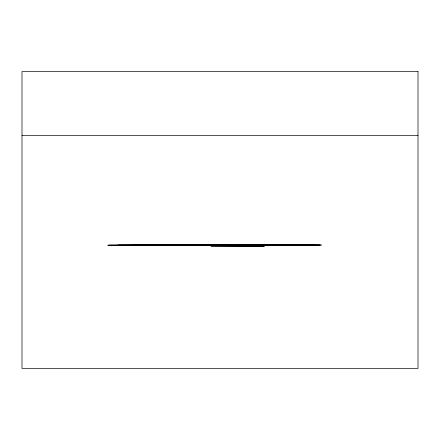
<?xml version="1.0" encoding="UTF-8"?>
<svg xmlns="http://www.w3.org/2000/svg" width="440" height="440" viewBox="0 0 440 440"><rect width="100%" height="100%" fill="white"/><g stroke="black" fill="none" stroke-linecap="round" stroke-linejoin="round"><path stroke-width="0.66" d="M109.093 245.157L306.625 245.179L114.323 245.366A101.293 0.402 0 0 1 108.526 245.174L111.848 245.113A152.031 0.6 0 0 1 133.05 244.915L303.138 244.91A177.601 0.699 0 0 1 319.864 245.025L321.365 245.036L303.611 245.08M187.974 245.3L210.089 245.273M284.108 245.295L299.415 245.262M22 135.63L418 135.63M133.05 244.915L303.138 244.91M118.146 245.031L319.864 245.025M108.84 245.284L287.21 245.278M226.595 245.267L242.259 245.289A89.413 0.352 0 0 0 255.981 245.3M162.685 245.306L119.647 245.41M306.625 245.179L315.414 245.201L285.962 245.223L306.625 245.399M211.079 246.07L264.204 246.279L211.079 246.07M418 71.544L22 71.544L22 368.456L418 368.456L418 71.544"/></g></svg>
